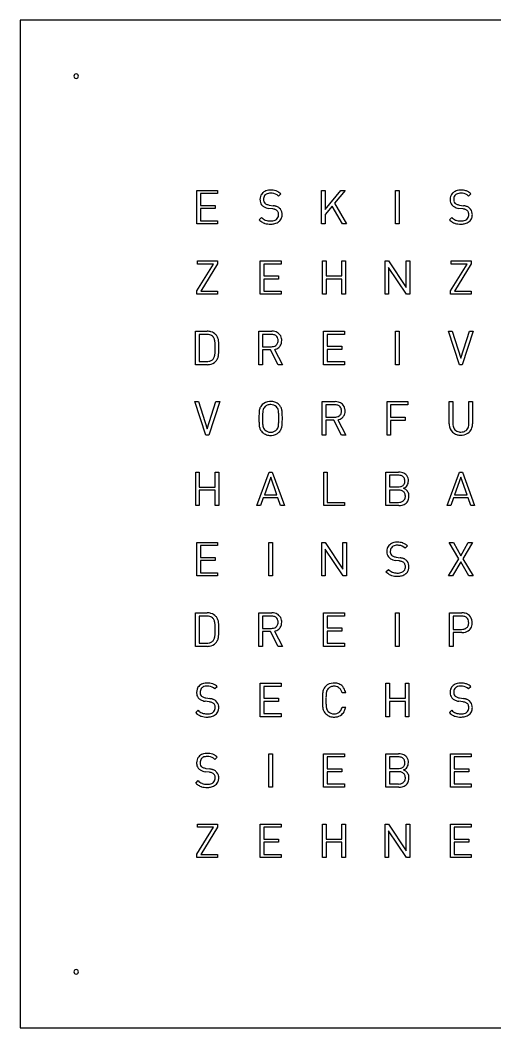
# Model space of a CAD drawing. Header units: millimetres. Extents: x 0 to 450, y 0 to 450.
# Drawn here: x 0 to 211.9, y 0 to 450 of the extents above; entities that cross this region are included whole.
import ezdxf

# ---------------------------------------------------------------- set-up
doc = ezdxf.new("R2010")
doc.units = ezdxf.units.MM

msp = doc.modelspace()

# ---------------------------------------------------------------- linework, layer by layer
at = {"layer": 'background'}
for p, q in [((450, 450), (0, 450)), ((0, 450), (0, 0)), ((0, 0), (450, 0))]:
    msp.add_line(p, q, dxfattribs=at)
at = {"layer": 'minutes'}
for centre, start, end in [((25, 425), 90, 180), ((25, 425), 180, 270), ((25, 425), 0, 90), ((25, 425), 270, 0), ((25, 25), 90, 180), ((25, 25), 180, 270), ((25, 25), 0, 90), ((25, 25), 270, 0)]:
    msp.add_arc(centre, 1, start, end, dxfattribs=at)
at = {"layer": 'text'}
for p, q in [((78.86, 359.02), (78.86, 373.98)), ((78.86, 373.98), (88.14, 373.98)), ((88.14, 373.98), (88.14, 372.55)), ((134.5, 359.02), (134.5, 373.98)), ((134.5, 373.98), (136.1, 373.98)), ((136.1, 373.98), (136.1, 365.39)), ((136.1, 365.39), (143.07, 373.98)), ((145.02, 373.98), (140.32, 368.2)), ((143.07, 373.98), (145.02, 373.98)), ((167.6, 359.02), (167.6, 373.98)), ((167.6, 373.98), (169.2, 373.98)), ((169.2, 373.98), (169.2, 359.02)), ((88.14, 372.55), (80.45, 372.55)), ((80.45, 372.55), (80.45, 367.28)), ((116.28, 372.46), (115.25, 371.44)), ((201.18, 372.46), (200.15, 371.44)), ((80.45, 367.28), (87.01, 367.28)), ((87.01, 365.85), (80.45, 365.85)), ((80.45, 365.85), (80.45, 360.45)), ((87.01, 367.28), (87.01, 365.85)), ((112.67, 365.7), (110.93, 365.95)), ((111.22, 367.42), (112.97, 367.15)), ((139.25, 366.98), (136.1, 363.2)), ((143.81, 359.02), (139.25, 366.98)), ((140.32, 368.2), (145.7, 359.02)), ((197.57, 365.7), (195.83, 365.95)), ((196.12, 367.42), (197.87, 367.15)), ((80.45, 360.45), (88.14, 360.45)), ((88.14, 360.45), (88.14, 359.02)), ((106.67, 360.87), (107.74, 361.94)), ((136.1, 363.2), (136.1, 359.02)), ((191.57, 360.87), (192.64, 361.94)), ((88.14, 359.02), (78.86, 359.02)), ((136.1, 359.02), (134.5, 359.02)), ((145.7, 359.02), (143.81, 359.02)), ((169.2, 359.02), (167.6, 359.02)), ((79.15, 341.1), (79.15, 342.53)), ((79.15, 342.53), (88.14, 342.53)), ((88.14, 342.53), (88.14, 341.19)), ((107.16, 327.58), (107.16, 342.53)), ((107.16, 342.53), (116.44, 342.53)), ((116.44, 342.53), (116.44, 341.1)), ((134.96, 327.58), (134.96, 342.53)), ((134.96, 342.53), (136.55, 342.53)), ((136.55, 342.53), (136.55, 335.83)), ((143.65, 335.83), (143.65, 342.53)), ((143.65, 342.53), (145.25, 342.53)), ((145.25, 342.53), (145.25, 327.58)), ((162.88, 327.58), (162.88, 342.53)), ((162.88, 342.53), (164.39, 342.53)), ((164.39, 342.53), (172.33, 330.58)), ((172.33, 330.58), (172.33, 342.53)), ((172.33, 342.53), (173.92, 342.53)), ((173.92, 342.53), (173.92, 327.58)), ((192.35, 341.1), (192.35, 342.53)), ((192.35, 342.53), (201.34, 342.53)), ((201.34, 342.53), (201.34, 341.19)), ((78.86, 329.09), (86.33, 341.1)), ((86.33, 341.1), (79.15, 341.1)), ((88.14, 341.19), (80.6, 329.01)), ((116.44, 341.1), (108.75, 341.1)), ((108.75, 341.1), (108.75, 335.83)), ((172.41, 327.58), (164.47, 339.57)), ((164.47, 339.57), (164.47, 327.58)), ((192.06, 329.09), (199.53, 341.1)), ((199.53, 341.1), (192.35, 341.1)), ((201.34, 341.19), (193.8, 329.01)), ((108.75, 335.83), (115.31, 335.83)), ((115.31, 334.4), (108.75, 334.4)), ((108.75, 334.4), (108.75, 329.01)), ((115.31, 335.83), (115.31, 334.4)), ((136.55, 335.83), (143.65, 335.83)), ((143.65, 334.4), (136.55, 334.4)), ((136.55, 334.4), (136.55, 327.58)), ((143.65, 327.58), (143.65, 334.4)), ((78.86, 327.58), (78.86, 329.09)), ((80.6, 329.01), (88.14, 329.01)), ((88.14, 329.01), (88.14, 327.58)), ((108.75, 329.01), (116.44, 329.01)), ((116.44, 329.01), (116.44, 327.58)), ((192.06, 327.58), (192.06, 329.09)), ((193.8, 329.01), (201.34, 329.01)), ((201.34, 329.01), (201.34, 327.58)), ((88.14, 327.58), (78.86, 327.58)), ((116.44, 327.58), (107.16, 327.58)), ((136.55, 327.58), (134.96, 327.58)), ((145.25, 327.58), (143.65, 327.58)), ((164.47, 327.58), (162.88, 327.58)), ((173.92, 327.58), (172.41, 327.58)), ((201.34, 327.58), (192.06, 327.58)), ((78.31, 296.13), (78.31, 311.09)), ((78.31, 311.09), (83.44, 311.09)), ((106.57, 296.13), (106.57, 311.09)), ((106.57, 311.09), (112.3, 311.09)), ((135.46, 296.13), (135.46, 311.09)), ((135.46, 311.09), (144.74, 311.09)), ((144.74, 311.09), (144.74, 309.66)), ((167.6, 296.13), (167.6, 311.09)), ((167.6, 311.09), (169.2, 311.09)), ((169.2, 311.09), (169.2, 296.13)), ((196.05, 296.13), (191.13, 311.09)), ((191.13, 311.09), (192.81, 311.09)), ((192.81, 311.09), (196.7, 298.99)), ((196.7, 298.99), (200.59, 311.09)), ((202.26, 311.09), (197.35, 296.13)), ((200.59, 311.09), (202.26, 311.09)), ((83.16, 309.66), (79.91, 309.66)), ((79.91, 309.66), (79.91, 297.56)), ((112.16, 309.66), (108.17, 309.66)), ((108.17, 309.66), (108.17, 304.18)), ((144.74, 309.66), (137.06, 309.66)), ((137.06, 309.66), (137.06, 304.39)), ((108.17, 304.18), (112.16, 304.18)), ((111.76, 302.77), (108.17, 302.77)), ((108.17, 302.77), (108.17, 296.13)), ((115.16, 296.13), (111.76, 302.77)), ((113.48, 302.92), (117.03, 296.13)), ((137.06, 304.39), (143.61, 304.39)), ((143.61, 302.96), (137.06, 302.96)), ((137.06, 302.96), (137.06, 297.56)), ((143.61, 304.39), (143.61, 302.96)), ((79.91, 297.56), (83.16, 297.56)), ((137.06, 297.56), (144.74, 297.56)), ((144.74, 297.56), (144.74, 296.13)), ((83.44, 296.13), (78.31, 296.13)), ((108.17, 296.13), (106.57, 296.13)), ((117.03, 296.13), (115.16, 296.13)), ((144.74, 296.13), (135.46, 296.13)), ((169.2, 296.13), (167.6, 296.13)), ((197.35, 296.13), (196.05, 296.13)), ((82.85, 264.69), (77.94, 279.64)), ((77.94, 279.64), (79.61, 279.64)), ((79.61, 279.64), (83.5, 267.55)), ((83.5, 267.55), (87.39, 279.64)), ((89.06, 279.64), (84.15, 264.69)), ((87.39, 279.64), (89.06, 279.64)), ((134.87, 264.69), (134.87, 279.64)), ((134.87, 279.64), (140.6, 279.64)), ((163.76, 264.69), (163.76, 279.64)), ((163.76, 279.64), (173.04, 279.64)), ((173.04, 279.64), (173.04, 278.21)), ((191.48, 269.69), (191.48, 279.71)), ((191.48, 279.71), (193.08, 279.71)), ((193.08, 279.71), (193.08, 269.81)), ((200.32, 279.71), (201.92, 279.71)), ((200.32, 269.81), (200.32, 279.71)), ((201.92, 279.71), (201.92, 269.69)), ((140.46, 278.21), (136.47, 278.21)), ((136.47, 278.21), (136.47, 272.73)), ((173.04, 278.21), (165.35, 278.21)), ((165.35, 278.21), (165.35, 272.71)), ((136.47, 272.73), (140.46, 272.73)), ((140.06, 271.33), (136.47, 271.33)), ((136.47, 271.33), (136.47, 264.69)), ((143.46, 264.69), (140.06, 271.33)), ((141.78, 271.47), (145.33, 264.69)), ((165.35, 272.71), (171.91, 272.71)), ((171.91, 271.28), (165.35, 271.28)), ((165.35, 271.28), (165.35, 264.69)), ((171.91, 272.71), (171.91, 271.28)), ((84.15, 264.69), (82.85, 264.69)), ((136.47, 264.69), (134.87, 264.69)), ((145.33, 264.69), (143.46, 264.69)), ((165.35, 264.69), (163.76, 264.69)), ((78.36, 233.25), (78.36, 248.2)), ((78.36, 248.2), (79.95, 248.2)), ((79.95, 248.2), (79.95, 241.5)), ((87.05, 241.5), (87.05, 248.2)), ((87.05, 248.2), (88.64, 248.2)), ((88.64, 248.2), (88.64, 233.25)), ((105.64, 233.25), (111.14, 248.2)), ((111.14, 248.2), (112.48, 248.2)), ((112.48, 248.2), (117.96, 233.25)), ((135.48, 233.25), (135.48, 248.2)), ((135.48, 248.2), (137.08, 248.2)), ((137.08, 248.2), (137.08, 234.67)), ((163.27, 233.25), (163.27, 248.2)), ((163.27, 248.2), (168.89, 248.2)), ((190.54, 233.25), (196.04, 248.2)), ((196.04, 248.2), (197.38, 248.2)), ((197.38, 248.2), (202.86, 233.25)), ((111.83, 245.91), (109.02, 238.01)), ((114.6, 238.01), (111.83, 245.91)), ((168.77, 246.77), (164.86, 246.77)), ((164.86, 246.77), (164.86, 241.58)), ((196.73, 245.91), (193.92, 238.01)), ((199.5, 238.01), (196.73, 245.91)), ((79.95, 241.5), (87.05, 241.5)), ((87.05, 240.07), (79.95, 240.07)), ((79.95, 240.07), (79.95, 233.25)), ((87.05, 233.25), (87.05, 240.07)), ((164.86, 241.58), (168.77, 241.58)), ((168.94, 240.16), (164.86, 240.16)), ((164.86, 240.16), (164.86, 234.67)), ((108.53, 236.63), (107.34, 233.25)), ((115.07, 236.63), (108.53, 236.63)), ((109.02, 238.01), (114.6, 238.01)), ((116.26, 233.25), (115.07, 236.63)), ((137.08, 234.67), (144.72, 234.67)), ((144.72, 234.67), (144.72, 233.25)), ((164.86, 234.67), (168.94, 234.67)), ((193.43, 236.63), (192.24, 233.25)), ((199.97, 236.63), (193.43, 236.63)), ((193.92, 238.01), (199.5, 238.01)), ((201.16, 233.25), (199.97, 236.63)), ((79.95, 233.25), (78.36, 233.25)), ((88.64, 233.25), (87.05, 233.25)), ((107.34, 233.25), (105.64, 233.25)), ((117.96, 233.25), (116.26, 233.25)), ((144.72, 233.25), (135.48, 233.25)), ((169.08, 233.25), (163.27, 233.25)), ((192.24, 233.25), (190.54, 233.25)), ((202.86, 233.25), (201.16, 233.25)), ((78.86, 201.8), (78.86, 216.75)), ((78.86, 216.75), (88.14, 216.75)), ((88.14, 216.75), (88.14, 215.33)), ((111, 201.8), (111, 216.75)), ((111, 216.75), (112.6, 216.75)), ((112.6, 216.75), (112.6, 201.8)), ((134.58, 201.8), (134.58, 216.75)), ((134.58, 216.75), (136.09, 216.75)), ((136.09, 216.75), (144.03, 204.8)), ((144.03, 204.8), (144.03, 216.75)), ((144.03, 216.75), (145.62, 216.75)), ((145.62, 216.75), (145.62, 201.8)), ((195.81, 209.47), (191.52, 216.75)), ((191.52, 216.75), (193.37, 216.75)), ((193.37, 216.75), (196.69, 210.85)), ((196.69, 210.85), (200.01, 216.75)), ((201.86, 216.75), (197.55, 209.47)), ((200.01, 216.75), (201.86, 216.75)), ((88.14, 215.33), (80.45, 215.33)), ((80.45, 215.33), (80.45, 210.05)), ((144.11, 201.8), (136.17, 213.79)), ((136.17, 213.79), (136.17, 201.8)), ((172.88, 215.24), (171.85, 214.21)), ((80.45, 210.05), (87.01, 210.05)), ((87.01, 208.63), (80.45, 208.63)), ((80.45, 208.63), (80.45, 203.23)), ((87.01, 210.05), (87.01, 208.63)), ((169.27, 208.48), (167.53, 208.73)), ((167.82, 210.2), (169.57, 209.93)), ((191.23, 201.8), (195.81, 209.47)), ((196.69, 208.08), (193.04, 201.8)), ((200.32, 201.8), (196.69, 208.08)), ((197.55, 209.47), (202.17, 201.8)), ((80.45, 203.23), (88.14, 203.23)), ((88.14, 203.23), (88.14, 201.8)), ((163.27, 203.65), (164.34, 204.72)), ((88.14, 201.8), (78.86, 201.8)), ((112.6, 201.8), (111, 201.8)), ((136.17, 201.8), (134.58, 201.8)), ((145.62, 201.8), (144.11, 201.8)), ((193.04, 201.8), (191.23, 201.8)), ((202.17, 201.8), (200.32, 201.8)), ((78.31, 170.36), (78.31, 185.31)), ((78.31, 185.31), (83.44, 185.31)), ((106.57, 170.36), (106.57, 185.31)), ((106.57, 185.31), (112.3, 185.31)), ((135.46, 170.36), (135.46, 185.31)), ((135.46, 185.31), (144.74, 185.31)), ((144.74, 185.31), (144.74, 183.88)), ((167.6, 170.36), (167.6, 185.31)), ((167.6, 185.31), (169.2, 185.31)), ((169.2, 185.31), (169.2, 170.36)), ((191.61, 170.36), (191.61, 185.31)), ((191.61, 185.31), (197.17, 185.31)), ((83.16, 183.88), (79.91, 183.88)), ((79.91, 183.88), (79.91, 171.79)), ((112.16, 183.88), (108.17, 183.88)), ((108.17, 183.88), (108.17, 178.4)), ((144.74, 183.88), (137.06, 183.88)), ((137.06, 183.88), (137.06, 178.61)), ((197.05, 183.88), (193.2, 183.88)), ((193.2, 183.88), (193.2, 177.94)), ((108.17, 178.4), (112.16, 178.4)), ((111.76, 176.99), (108.17, 176.99)), ((108.17, 176.99), (108.17, 170.36)), ((115.16, 170.36), (111.76, 176.99)), ((113.48, 177.14), (117.03, 170.36)), ((137.06, 178.61), (143.61, 178.61)), ((143.61, 177.18), (137.06, 177.18)), ((137.06, 177.18), (137.06, 171.79)), ((143.61, 178.61), (143.61, 177.18)), ((193.2, 177.94), (197.05, 177.94)), ((197.17, 176.51), (193.2, 176.51)), ((193.2, 176.51), (193.2, 170.36)), ((79.91, 171.79), (83.16, 171.79)), ((137.06, 171.79), (144.74, 171.79)), ((144.74, 171.79), (144.74, 170.36)), ((83.44, 170.36), (78.31, 170.36)), ((108.17, 170.36), (106.57, 170.36)), ((117.03, 170.36), (115.16, 170.36)), ((144.74, 170.36), (135.46, 170.36)), ((169.2, 170.36), (167.6, 170.36)), ((193.2, 170.36), (191.61, 170.36)), ((107.16, 138.91), (107.16, 153.86)), ((107.16, 153.86), (116.44, 153.86)), ((116.44, 153.86), (116.44, 152.44)), ((163.25, 138.91), (163.25, 153.86)), ((163.25, 153.86), (164.85, 153.86)), ((164.85, 153.86), (164.85, 147.17)), ((171.95, 147.17), (171.95, 153.86)), ((171.95, 153.86), (173.54, 153.86)), ((173.54, 153.86), (173.54, 138.91)), ((87.98, 152.35), (86.95, 151.32)), ((116.44, 152.44), (108.75, 152.44)), ((108.75, 152.44), (108.75, 147.17)), ((145.31, 149.54), (143.67, 149.54)), ((201.18, 152.35), (200.15, 151.32)), ((84.37, 145.59), (82.63, 145.84)), ((82.92, 147.31), (84.67, 147.04)), ((108.75, 147.17), (115.31, 147.17)), ((115.31, 145.74), (108.75, 145.74)), ((108.75, 145.74), (108.75, 140.34)), ((115.31, 147.17), (115.31, 145.74)), ((164.85, 147.17), (171.95, 147.17)), ((171.95, 145.74), (164.85, 145.74)), ((164.85, 145.74), (164.85, 138.91)), ((171.95, 138.91), (171.95, 145.74)), ((197.57, 145.59), (195.83, 145.84)), ((196.12, 147.31), (197.87, 147.04)), ((78.37, 140.76), (79.44, 141.83)), ((108.75, 140.34), (116.44, 140.34)), ((116.44, 140.34), (116.44, 138.91)), ((143.71, 143.24), (145.31, 143.24)), ((191.57, 140.76), (192.64, 141.83)), ((116.44, 138.91), (107.16, 138.91)), ((164.85, 138.91), (163.25, 138.91)), ((173.54, 138.91), (171.95, 138.91)), ((111, 107.47), (111, 122.42)), ((111, 122.42), (112.6, 122.42)), ((112.6, 122.42), (112.6, 107.47)), ((135.46, 107.47), (135.46, 122.42)), ((135.46, 122.42), (144.74, 122.42)), ((144.74, 122.42), (144.74, 120.99)), ((163.27, 107.47), (163.27, 122.42)), ((163.27, 122.42), (168.89, 122.42)), ((192.06, 107.47), (192.06, 122.42)), ((192.06, 122.42), (201.34, 122.42)), ((201.34, 122.42), (201.34, 120.99)), ((87.98, 120.91), (86.95, 119.88)), ((144.74, 120.99), (137.06, 120.99)), ((137.06, 120.99), (137.06, 115.72)), ((168.77, 120.99), (164.86, 120.99)), ((164.86, 120.99), (164.86, 115.81)), ((201.34, 120.99), (193.66, 120.99)), ((193.66, 120.99), (193.66, 115.72)), ((84.37, 114.15), (82.63, 114.4)), ((82.92, 115.87), (84.67, 115.6)), ((137.06, 115.72), (143.61, 115.72)), ((143.61, 114.29), (137.06, 114.29)), ((137.06, 114.29), (137.06, 108.9)), ((143.61, 115.72), (143.61, 114.29)), ((164.86, 115.81), (168.77, 115.81)), ((168.94, 114.38), (164.86, 114.38)), ((164.86, 114.38), (164.86, 108.9)), ((193.66, 115.72), (200.21, 115.72)), ((200.21, 114.29), (193.66, 114.29)), ((193.66, 114.29), (193.66, 108.9)), ((200.21, 115.72), (200.21, 114.29)), ((78.37, 109.32), (79.44, 110.39)), ((137.06, 108.9), (144.74, 108.9)), ((144.74, 108.9), (144.74, 107.47)), ((164.86, 108.9), (168.94, 108.9)), ((193.66, 108.9), (201.34, 108.9)), ((201.34, 108.9), (201.34, 107.47)), ((112.6, 107.47), (111, 107.47)), ((144.74, 107.47), (135.46, 107.47)), ((169.08, 107.47), (163.27, 107.47)), ((201.34, 107.47), (192.06, 107.47)), ((79.15, 89.55), (79.15, 90.98)), ((79.15, 90.98), (88.14, 90.98)), ((88.14, 90.98), (88.14, 89.63)), ((107.16, 76.02), (107.16, 90.98)), ((107.16, 90.98), (116.44, 90.98)), ((116.44, 90.98), (116.44, 89.55)), ((134.96, 76.02), (134.96, 90.98)), ((134.96, 90.98), (136.55, 90.98)), ((136.55, 90.98), (136.55, 84.28)), ((143.65, 84.28), (143.65, 90.98)), ((143.65, 90.98), (145.25, 90.98)), ((145.25, 90.98), (145.25, 76.02)), ((162.88, 76.02), (162.88, 90.98)), ((162.88, 90.98), (164.39, 90.98)), ((164.39, 90.98), (172.33, 79.03)), ((172.33, 79.03), (172.33, 90.98)), ((172.33, 90.98), (173.92, 90.98)), ((173.92, 90.98), (173.92, 76.02)), ((192.06, 76.02), (192.06, 90.98)), ((192.06, 90.98), (201.34, 90.98)), ((201.34, 90.98), (201.34, 89.55)), ((78.86, 77.54), (86.33, 89.55)), ((86.33, 89.55), (79.15, 89.55)), ((88.14, 89.63), (80.6, 77.45)), ((116.44, 89.55), (108.75, 89.55)), ((108.75, 89.55), (108.75, 84.28)), ((172.41, 76.02), (164.47, 88.02)), ((164.47, 88.02), (164.47, 76.02)), ((201.34, 89.55), (193.66, 89.55)), ((193.66, 89.55), (193.66, 84.28)), ((108.75, 84.28), (115.31, 84.28)), ((115.31, 82.85), (108.75, 82.85)), ((108.75, 82.85), (108.75, 77.45)), ((115.31, 84.28), (115.31, 82.85)), ((136.55, 84.28), (143.65, 84.28)), ((143.65, 82.85), (136.55, 82.85)), ((136.55, 82.85), (136.55, 76.02)), ((143.65, 76.02), (143.65, 82.85)), ((193.66, 84.28), (200.21, 84.28)), ((200.21, 82.85), (193.66, 82.85)), ((193.66, 82.85), (193.66, 77.45)), ((200.21, 84.28), (200.21, 82.85)), ((78.86, 76.02), (78.86, 77.54)), ((80.6, 77.45), (88.14, 77.45)), ((88.14, 77.45), (88.14, 76.02)), ((108.75, 77.45), (116.44, 77.45)), ((116.44, 77.45), (116.44, 76.02)), ((193.66, 77.45), (201.34, 77.45)), ((201.34, 77.45), (201.34, 76.02)), ((88.14, 76.02), (78.86, 76.02)), ((116.44, 76.02), (107.16, 76.02)), ((136.55, 76.02), (134.96, 76.02)), ((145.25, 76.02), (143.65, 76.02)), ((164.47, 76.02), (162.88, 76.02)), ((173.92, 76.02), (172.41, 76.02)), ((201.34, 76.02), (192.06, 76.02))]:
    msp.add_line(p, q, dxfattribs=at)
for centre, radius, start, end in [((111.2, 369.67), 4.36, 103.5856, 131.0907), ((111.74, 367.64), 6.46, 91.1303, 103.9547), ((111.83, 365.87), 8.23, 89.9918, 91.5491), ((111.86, 365.52), 8.58, 82.583, 90.2123), ((112.2, 368.02), 6.06, 71.8919, 82.6679), ((112.5, 369.03), 5, 69.3263, 71.5922), ((112.12, 368.11), 6, 56.0312, 69.0257), ((196.1, 369.67), 4.36, 103.5856, 131.0907), ((196.64, 367.64), 6.46, 91.1303, 103.9547), ((196.73, 365.87), 8.23, 89.9918, 91.5491), ((196.76, 365.52), 8.58, 82.583, 90.2123), ((197.1, 368.02), 6.06, 71.8919, 82.6679), ((197.4, 369.03), 5, 69.3263, 71.5922), ((197.02, 368.11), 6, 56.0312, 69.0257), ((111.61, 369.95), 4.57, 162.7628, 180.5873), ((111.91, 369.89), 4.86, 179.83, 188.1842), ((110.45, 369.61), 3.38, 187.0976, 228.2656), ((110.75, 370.19), 3.68, 131.0859, 162.3256), ((112.12, 369.95), 3.52, 173.1191, 180.1167), ((111.66, 369.92), 3.06, 179.5308, 192.7894), ((111.11, 370.13), 2.49, 131.9546, 174.2976), ((110.63, 369.67), 2.01, 192.3437, 222.249), ((111.17, 370.06), 2.59, 120.9408, 131.9603), ((111.41, 369.59), 3.11, 100.7921, 120.4333), ((111.74, 368), 4.73, 89.6044, 101.0291), ((111.78, 366.41), 6.32, 83.6406, 90.093), ((112.04, 368.06), 4.66, 46.442, 84.6162), ((111.09, 366.54), 7.88, 48.7481, 56.1882), ((196.51, 369.95), 4.57, 162.7628, 180.5873), ((196.81, 369.89), 4.86, 179.83, 188.1842), ((195.35, 369.61), 3.38, 187.0976, 228.2656), ((195.65, 370.19), 3.68, 131.0859, 162.3256), ((197.02, 369.95), 3.52, 173.1191, 180.1167), ((196.56, 369.92), 3.06, 179.5308, 192.7894), ((196.01, 370.13), 2.49, 131.9546, 174.2976), ((195.53, 369.67), 2.01, 192.3437, 222.249), ((196.07, 370.06), 2.59, 120.9408, 131.9603), ((196.31, 369.59), 3.11, 100.7921, 120.4333), ((196.64, 368), 4.73, 89.6044, 101.0291), ((196.68, 366.41), 6.32, 83.6406, 90.093), ((196.94, 368.06), 4.66, 46.442, 84.6162), ((195.99, 366.54), 7.88, 48.7481, 56.1882), ((110.73, 370), 3.86, 228.9872, 237.7145), ((111.28, 370.92), 4.93, 238.0591, 252.2329), ((110.56, 369.62), 1.92, 222.7384, 227.8312), ((110.95, 370.26), 2.65, 230.8166, 244.6591), ((112.02, 373.19), 7.32, 252.0905, 261.3945), ((111.73, 371.88), 4.46, 244.4443, 253.2004), ((112.52, 374.44), 7.13, 253.0852, 259.0839), ((112.9, 376.24), 8.97, 258.8736, 259.2168), ((111.38, 357.43), 8.37, 80.1368, 81.1261), ((111.74, 359.36), 6.41, 73.9785, 80.3632), ((110.07, 350.97), 16.44, 77.6966, 79.8684), ((112.43, 361.72), 3.95, 64.8753, 74.0925), ((111.33, 356.7), 10.57, 74.9133, 77.7189), ((112.43, 360.78), 6.35, 70.8599, 74.9794), ((113.13, 363.19), 2.32, 49.9309, 65.1415), ((113.05, 362.6), 4.42, 69.4586, 70.6674), ((113.44, 363.66), 3.29, 47.2813, 69.3159), ((113.16, 363.37), 2.17, 13.7563, 47.51), ((113.41, 363.4), 3.51, 5.3828, 49.7585), ((195.63, 370), 3.86, 228.9872, 237.7145), ((196.18, 370.92), 4.93, 238.0591, 252.2329), ((195.46, 369.62), 1.92, 222.7384, 227.8312), ((195.85, 370.26), 2.65, 230.8166, 244.6591), ((196.92, 373.19), 7.32, 252.0905, 261.3945), ((196.63, 371.88), 4.46, 244.4443, 253.2004), ((197.42, 374.44), 7.13, 253.0852, 259.0839), ((197.8, 376.24), 8.97, 258.8736, 259.2168), ((196.28, 357.43), 8.37, 80.1368, 81.1261), ((196.64, 359.36), 6.41, 73.9785, 80.3632), ((194.97, 350.97), 16.44, 77.6966, 79.8684), ((197.33, 361.72), 3.95, 64.8753, 74.0925), ((196.23, 356.7), 10.57, 74.9133, 77.7189), ((197.33, 360.78), 6.35, 70.8599, 74.9794), ((198.03, 363.19), 2.32, 49.9309, 65.1415), ((197.95, 362.6), 4.42, 69.4586, 70.6674), ((198.34, 363.66), 3.29, 47.2813, 69.3159), ((198.06, 363.37), 2.17, 13.7563, 47.51), ((198.31, 363.4), 3.51, 5.3828, 49.7585), ((112.12, 366.31), 7.7, 224.8625, 232.5165), ((111.11, 364.94), 6, 232.2907, 248.4217), ((112.49, 366.65), 6.69, 224.7509, 233.4585), ((111.31, 365.06), 4.71, 233.3559, 246.0845), ((110.98, 364.35), 3.93, 246.426, 249.0815), ((111.36, 365.44), 5.08, 249.4165, 260.5992), ((111.73, 367.59), 7.27, 260.5207, 268.5544), ((111.81, 369.41), 9.09, 268.3336, 270.0122), ((111.84, 366.48), 6.16, 269.6807, 279.1358), ((112.2, 364.38), 4.02, 278.9563, 293.8379), ((112.49, 363.84), 4.86, 283.9077, 308.6381), ((112.59, 363.44), 3.01, 294.1424, 307.3093), ((112.99, 362.93), 2.36, 307.0943, 356.2633), ((112.23, 363.13), 3.13, 359.4978, 14.0026), ((111.95, 363.09), 3.41, 354.6664, 0.0727), ((113.26, 362.91), 3.66, 308.4097, 340.7081), ((112.57, 363.09), 4.36, 341.3887, 0.6435), ((111.92, 363.15), 5.01, 359.8884, 6.6715), ((197.02, 366.31), 7.7, 224.8625, 232.5165), ((196.01, 364.94), 6, 232.2907, 248.4217), ((197.39, 366.65), 6.69, 224.7509, 233.4585), ((196.21, 365.06), 4.71, 233.3559, 246.0845), ((195.88, 364.35), 3.93, 246.426, 249.0815), ((196.26, 365.44), 5.08, 249.4165, 260.5992), ((196.63, 367.59), 7.27, 260.5207, 268.5544), ((196.71, 369.41), 9.09, 268.3336, 270.0122), ((196.74, 366.48), 6.16, 269.6807, 279.1358), ((197.1, 364.38), 4.02, 278.9563, 293.8379), ((197.39, 363.84), 4.86, 283.9077, 308.6381), ((197.49, 363.44), 3.01, 294.1424, 307.3093), ((197.89, 362.93), 2.36, 307.0943, 356.2633), ((197.13, 363.13), 3.13, 359.4978, 14.0026), ((196.85, 363.09), 3.41, 354.6664, 0.0727), ((198.16, 362.91), 3.66, 308.4097, 340.7081), ((197.47, 363.09), 4.36, 341.3887, 0.6435), ((196.82, 363.15), 5.01, 359.8884, 6.6715), ((110.93, 364.59), 5.61, 248.7602, 252.6918), ((111.34, 366), 7.08, 252.9703, 263.0754), ((111.73, 369.11), 10.21, 262.9916, 270.2093), ((111.77, 368.1), 9.2, 269.9805, 272.3657), ((111.9, 366.05), 7.15, 271.9904, 284.2344), ((195.83, 364.59), 5.61, 248.7602, 252.6918), ((196.24, 366), 7.08, 252.9703, 263.0754), ((196.63, 369.11), 10.21, 262.9916, 270.2093), ((196.67, 368.1), 9.2, 269.9805, 272.3657), ((196.8, 366.05), 7.15, 271.9904, 284.2344), ((83.5, 304.8), 6.29, 74.7419, 90.5303), ((83.92, 306.36), 4.67, 42.435, 74.6681), ((112.35, 305.39), 5.7, 76.0085, 90.4673), ((112.73, 306.9), 4.14, 47.9605, 76.0907), ((83.17, 303.13), 6.53, 86.9405, 90.0347), ((83.3, 304.81), 4.85, 73.9001, 87.3963), ((83.8, 306.45), 3.13, 42.5696, 74.4045), ((84.54, 307.08), 2.16, 36.9623, 43.6687), ((84.09, 306.76), 2.71, 22.9616, 36.6078), ((82.93, 306.25), 3.98, 14.0868, 23.0969), ((75.62, 304.36), 11.52, 14.2267, 14.3646), ((77.28, 304.76), 9.82, 9.59, 14.3467), ((79.94, 305.21), 7.12, 3.5388, 9.6251), ((84.51, 306.77), 3.96, 23.7826, 43.8398), ((83.9, 306.52), 4.62, 14.5569, 23.6114), ((82.1, 306.04), 6.48, 8.1094, 14.6304), ((80.78, 305.83), 7.81, 7.4575, 8.2793), ((65.68, 303.83), 23.05, 5.9816, 7.5074), ((72.94, 304.6), 15.74, 4.2856, 5.9808), ((112.16, 304.52), 5.14, 88.4733, 90.0078), ((112.21, 305.6), 4.06, 76.2864, 88.8753), ((112.54, 306.87), 2.75, 49.4298, 76.6637), ((112.89, 307.29), 2.2, 41.4616, 49.0061), ((112.87, 306.54), 2.22, 311.3177, 346.6169), ((112.78, 307.23), 2.33, 12.2661, 40.9152), ((111.68, 306.86), 3.46, 346.0105, 359.5211), ((111.57, 306.94), 3.57, 359.5304, 12.6917), ((110.7, 306.91), 4.43, 359.035, 0.0034), ((113.05, 307.27), 3.66, 8.2366, 47.7458), ((111.99, 306.89), 4.75, 345.3553, 0.4642), ((111.47, 306.95), 5.27, 359.785, 9.1819), ((79.87, 302.02), 7.19, 350.2066, 356.2447), ((70.76, 304.7), 16.31, 2.3829, 3.3318), ((69.31, 302.6), 17.77, 356.6994, 357.9746), ((81, 301.93), 6.06, 356.4148, 356.6331), ((59.96, 304.26), 27.12, 1.2274, 2.3548), ((56.07, 303.07), 31.02, 357.9651, 358.9546), ((41.16, 303.85), 45.93, 0.4855, 1.2469), ((38.04, 303.42), 49.05, 358.9335, 359.5407), ((17.39, 303.63), 69.71, 359.985, 0.4975), ((16.57, 303.59), 70.52, 359.5363, 0.013), ((78.11, 304.98), 10.56, 2.0922, 4.3045), ((78.29, 302.27), 10.38, 355.6316, 357.7775), ((64.13, 304.52), 24.55, 1.1855, 1.9655), ((65.37, 302.69), 23.31, 358.0183, 358.9021), ((73.35, 302.44), 15.32, 357.8791, 357.9568), ((43.99, 304.1), 44.7, 0.6044, 1.1928), ((15.96, 303.79), 72.73, 0.2638, 0.6181), ((15.57, 303.43), 73.12, 359.4301, 359.7142), ((43.04, 303.14), 45.64, 358.8822, 359.4477), ((-17.94, 303.63), 106.62, 359.9921, 0.2666), ((-18.95, 303.59), 107.63, 359.7169, 0.0096), ((112.19, 308.55), 4.37, 269.6027, 281.6246), ((112.48, 307.17), 2.96, 281.3801, 303.1392), ((112.43, 307.92), 5.11, 281.8622, 287.5927), ((112.83, 306.84), 3.96, 286.8513, 319.7951), ((112.65, 306.86), 2.61, 303.6332, 310.2348), ((113.07, 306.61), 3.63, 320.0288, 345.2689), ((83.2, 303.13), 5.57, 269.5788, 281.2389), ((83.61, 301.18), 3.57, 280.9513, 301.7307), ((83.85, 300.96), 4.79, 277.5106, 317.3051), ((83.91, 300.63), 2.95, 302.2921, 317.9015), ((84.37, 300.29), 2.39, 316.7262, 333.112), ((83.39, 300.8), 3.48, 332.941, 343.1019), ((82.42, 301.12), 4.51, 342.8195, 345.6667), ((77.18, 302.48), 9.92, 345.5163, 350.2413), ((84.48, 300.48), 4, 316.096, 335.7924), ((84.68, 300.39), 3.78, 335.8097, 339.1847), ((83.65, 300.77), 4.88, 339.4041, 347.2801), ((81.54, 301.25), 7.04, 347.2118, 352.9565), ((61.89, 303.78), 26.85, 352.824, 354.0349), ((55.54, 304.56), 33.26, 352.7938, 352.8638), ((71.5, 302.78), 17.19, 354.0172, 355.651), ((83.46, 302.98), 6.84, 269.8174, 278.5131), ((111.58, 274.79), 4.96, 92.6661, 135.1014), ((111.8, 273.13), 6.64, 89.9666, 93.8722), ((111.86, 274.14), 5.62, 71.1396, 90.5937), ((112.06, 274.89), 4.85, 44.6163, 70.5737), ((140.65, 273.94), 5.7, 76.0085, 90.4673), ((141.03, 275.45), 4.14, 47.9605, 76.0907), ((138.14, 272.72), 31.56, 176.758, 178.6358), ((123.88, 273.55), 17.28, 173.7915, 176.8311), ((114.6, 274.58), 7.95, 168.8342, 173.9379), ((110.6, 275.32), 3.87, 145.3016, 167.803), ((111.64, 275.13), 4.93, 168.1912, 168.4167), ((111.82, 274.51), 5.34, 134.7148, 145.5884), ((124.51, 273.46), 16.31, 174.5085, 177.029), ((115.71, 274.33), 7.47, 170.1368, 174.6655), ((111.4, 275.09), 3.1, 134.8007, 170.3632), ((111.74, 274.8), 3.54, 113.8664, 135.4314), ((111.76, 274.65), 3.69, 89.3215, 113.1388), ((111.8, 273.9), 4.44, 89.3847, 90.001), ((111.88, 274.84), 3.5, 44.4544, 90.5601), ((112.2, 275.09), 3.1, 9.6368, 45.1993), ((110.56, 274.76), 4.77, 9.8436, 10.2489), ((107.44, 274.27), 7.93, 5.1414, 9.4825), ((97.98, 273.38), 17.43, 2.699, 5.2694), ((111.87, 274.6), 5.19, 32.1647, 45.3782), ((112.94, 275.28), 3.93, 12.3143, 32.1526), ((109.23, 274.55), 7.71, 6.5175, 11.6972), ((100.69, 273.54), 16.31, 3.4034, 6.6427), ((87.22, 272.7), 29.8, 1.4065, 3.474), ((140.46, 273.08), 5.14, 88.4733, 90.0078), ((140.51, 274.16), 4.06, 76.2864, 88.8753), ((140.84, 275.42), 2.75, 49.4298, 76.6637), ((141.19, 275.85), 2.2, 41.4616, 49.0061), ((141.17, 275.1), 2.22, 311.3177, 346.6169), ((141.08, 275.78), 2.33, 12.2661, 40.9152), ((139.98, 275.42), 3.46, 346.0105, 359.5211), ((139.87, 275.49), 3.57, 359.5304, 12.6917), ((139, 275.46), 4.43, 359.035, 0.0034), ((141.35, 275.82), 3.66, 8.2366, 47.7458), ((140.29, 275.45), 4.75, 345.3553, 0.4642), ((139.77, 275.5), 5.27, 359.785, 9.1819), ((158.62, 272.22), 52.05, 178.6191, 180.0539), ((171.08, 272.17), 64.51, 179.9998, 180.0812), ((157.24, 272.1), 50.67, 180.0279, 181.4622), ((136.63, 271.56), 30.05, 181.4277, 183.5288), ((159.99, 272.23), 51.83, 178.7379, 179.9777), ((174.92, 272.17), 66.75, 179.9303, 180), ((161.66, 272.12), 53.49, 179.9536, 181.1711), ((138.59, 272.71), 30.42, 176.992, 178.7645), ((140.3, 271.68), 32.13, 181.1562, 182.7597), ((125.62, 270.95), 17.43, 182.699, 185.2694), ((98.09, 270.87), 17.32, 354.8299, 357.2037), ((83.3, 272.65), 32.13, 1.1562, 2.7597), ((83.11, 271.62), 32.31, 357.1687, 358.8372), ((61.94, 272.21), 53.49, 359.9536, 1.1711), ((60.37, 272.11), 55.06, 358.8122, 359.979), ((44.65, 272.17), 70.78, 359.9344, 0.0002), ((87.85, 271.61), 29.17, 356.3786, 358.576), ((68.17, 272.21), 48.86, 359.9464, 1.4331), ((68.35, 272.12), 48.68, 358.5415, 0.0555), ((140.49, 277.1), 4.37, 269.6027, 281.6246), ((140.78, 275.72), 2.96, 281.3801, 303.1392), ((140.73, 276.48), 5.11, 281.8622, 287.5927), ((141.13, 275.4), 3.96, 286.8513, 319.7951), ((140.95, 275.42), 2.61, 303.6332, 310.2348), ((141.37, 275.17), 3.63, 320.0288, 345.2689), ((122.9, 270.7), 16.3, 183.4916, 186.4104), ((114.34, 269.71), 7.68, 186.2428, 191.3905), ((110.56, 269), 3.83, 192.1221, 213.0757), ((111.74, 269.76), 5.24, 212.968, 225.3606), ((111.51, 269.44), 4.84, 224.6419, 251.4671), ((116.16, 270.06), 7.93, 185.1414, 189.4825), ((113.04, 269.57), 4.77, 189.8436, 190.2489), ((111.4, 269.24), 3.1, 189.6368, 225.1993), ((111.72, 269.5), 3.5, 224.4544, 270.5601), ((111.8, 270.44), 4.44, 269.3847, 270.001), ((111.84, 269.68), 3.69, 269.3215, 293.1388), ((112, 269.54), 4.96, 271.7207, 315.1485), ((111.86, 269.53), 3.54, 293.8664, 315.4314), ((112.15, 269.28), 3.16, 314.8348, 349.7662), ((107.45, 270), 7.92, 350.7079, 354.9789), ((111.72, 269.86), 5.39, 314.7731, 324.7087), ((112.86, 269.08), 4.01, 324.3676, 347.5457), ((109.28, 269.77), 7.66, 348.2922, 353.4124), ((101.1, 270.75), 15.89, 353.2811, 356.426), ((197.88, 269.69), 6.4, 179.9675, 183.7929), ((196.24, 269.47), 4.75, 182.5175, 226.192), ((196.35, 269.54), 4.87, 225.7885, 252.5445), ((197.89, 269.78), 4.81, 179.5348, 193.727), ((196.55, 269.44), 3.43, 193.5559, 223.3456), ((196.4, 269.32), 3.24, 223.6469, 261.6344), ((196.67, 270.69), 4.64, 260.7437, 270.217), ((196.73, 270.29), 4.24, 269.4745, 285.6595), ((196.94, 269.7), 5.05, 274.1799, 313.7465), ((196.98, 269.34), 3.25, 285.8364, 316.083), ((196.83, 269.49), 3.47, 316.1479, 350.4501), ((195.37, 269.79), 4.95, 349.7531, 0.2665), ((197.26, 269.41), 4.63, 313.3279, 340.969), ((196.46, 269.63), 5.46, 341.5261, 0.5974), ((111.74, 270.3), 5.73, 251.9649, 270.5698), ((111.8, 271.17), 6.6, 269.9803, 272.9875), ((196.63, 270.57), 5.95, 252.9276, 270.5427), ((196.7, 271.39), 6.76, 269.9392, 275.2192), ((168.94, 242.26), 5.94, 77.061, 90.4298), ((169.35, 243.99), 4.16, 48.9674, 77.3248), ((168.8, 242.58), 4.19, 77.7765, 90.4019), ((169.09, 243.85), 2.89, 51.4875, 78.1029), ((169.57, 244.47), 2.11, 13.9461, 51.1857), ((169.54, 243.9), 2.13, 309.0691, 349.3363), ((168.62, 244.22), 3.09, 359.4699, 14.2322), ((168.42, 244.17), 3.29, 348.4395, 0.3767), ((169.77, 244.48), 3.52, 6.3615, 48.7256), ((170, 244.07), 3.29, 324.9756, 341.2985), ((169.6, 244.18), 3.7, 341.6822, 0.4817), ((168.3, 244.22), 5.01, 359.8596, 7.5014), ((168.8, 245.77), 4.19, 269.5897, 282.3621), ((168.94, 235.05), 5.11, 88.8517, 90.0045), ((168.99, 236.12), 4.03, 76.2263, 89.288), ((169.09, 244.5), 2.89, 282.0569, 308.5209), ((169.32, 237.4), 2.71, 48.159, 76.6004), ((169.91, 244.1), 3.38, 290.6221, 325.4923), ((169.92, 237.5), 3.63, 35.5532, 71.0332), ((169.55, 237.66), 2.37, 15.51, 47.9427), ((170, 237.58), 3.52, 7.2495, 35.3037), ((168.97, 238.79), 4.12, 269.5686, 282.5088), ((169.28, 237.49), 2.78, 282.1164, 310.8253), ((169.58, 237.46), 4.16, 282.0006, 311.2022), ((169.35, 237.36), 2.63, 311.2555, 312.7104), ((169.49, 237.21), 2.43, 312.736, 352.1591), ((168.77, 237.45), 3.17, 359.4642, 15.4069), ((168.46, 237.41), 3.47, 351.1915, 0.1962), ((170, 236.93), 3.48, 311.696, 346.7615), ((168.4, 237.34), 5.13, 346.3908, 0.4904), ((168.92, 237.39), 4.61, 359.8657, 7.7969), ((169.13, 239.37), 6.12, 269.5825, 282.4047), ((167.8, 212.45), 4.36, 103.5856, 131.0907), ((168.34, 210.41), 6.46, 91.1303, 103.9547), ((168.43, 208.65), 8.23, 89.9918, 91.5491), ((168.46, 208.3), 8.58, 82.583, 90.2123), ((168.8, 210.8), 6.06, 71.8919, 82.6679), ((169.1, 211.81), 5, 69.3263, 71.5922), ((168.72, 210.89), 6, 56.0312, 69.0257), ((168.21, 212.73), 4.57, 162.7628, 180.5873), ((168.51, 212.67), 4.86, 179.83, 188.1842), ((167.05, 212.39), 3.38, 187.0976, 228.2656), ((167.35, 212.97), 3.68, 131.0859, 162.3256), ((168.72, 212.73), 3.52, 173.1191, 180.1167), ((168.26, 212.7), 3.06, 179.5308, 192.7894), ((167.71, 212.9), 2.49, 131.9546, 174.2976), ((167.23, 212.45), 2.01, 192.3437, 222.249), ((167.77, 212.84), 2.59, 120.9408, 131.9603), ((168.01, 212.37), 3.11, 100.7921, 120.4333), ((168.34, 210.78), 4.73, 89.6044, 101.0291), ((168.38, 209.19), 6.32, 83.6406, 90.093), ((168.64, 210.83), 4.66, 46.442, 84.6162), ((167.69, 209.32), 7.88, 48.7481, 56.1882), ((167.33, 212.78), 3.86, 228.9872, 237.7145), ((167.88, 213.7), 4.93, 238.0591, 252.2329), ((167.16, 212.4), 1.92, 222.7384, 227.8312), ((167.55, 213.03), 2.65, 230.8166, 244.6591), ((168.62, 215.97), 7.32, 252.0905, 261.3945), ((168.33, 214.66), 4.46, 244.4443, 253.2004), ((169.12, 217.22), 7.13, 253.0852, 259.0839), ((169.5, 219.02), 8.97, 258.8736, 259.2168), ((167.98, 200.21), 8.37, 80.1368, 81.1261), ((168.34, 202.14), 6.41, 73.9785, 80.3632), ((166.67, 193.75), 16.44, 77.6966, 79.8684), ((169.03, 204.49), 3.95, 64.8753, 74.0925), ((167.93, 199.48), 10.57, 74.9133, 77.7189), ((169.03, 203.55), 6.35, 70.8599, 74.9794), ((169.73, 205.97), 2.32, 49.9309, 65.1415), ((169.65, 205.38), 4.42, 69.4586, 70.6674), ((170.04, 206.44), 3.29, 47.2813, 69.3159), ((169.76, 206.14), 2.17, 13.7563, 47.51), ((170.01, 206.18), 3.51, 5.3828, 49.7585), ((168.72, 209.08), 7.7, 224.8625, 232.5165), ((167.71, 207.72), 6, 232.2907, 248.4217), ((169.09, 209.43), 6.69, 224.7509, 233.4585), ((167.91, 207.83), 4.71, 233.3559, 246.0845), ((167.58, 207.13), 3.93, 246.426, 249.0815), ((167.96, 208.22), 5.08, 249.4165, 260.5992), ((168.33, 210.37), 7.27, 260.5207, 268.5544), ((168.41, 212.19), 9.09, 268.3336, 270.0122), ((168.44, 209.26), 6.16, 269.6807, 279.1358), ((168.8, 207.15), 4.02, 278.9563, 293.8379), ((169.09, 206.62), 4.86, 283.9077, 308.6381), ((169.19, 206.22), 3.01, 294.1424, 307.3093), ((169.59, 205.71), 2.36, 307.0943, 356.2633), ((168.83, 205.9), 3.13, 359.4978, 14.0026), ((168.55, 205.87), 3.41, 354.6664, 0.0727), ((169.86, 205.68), 3.66, 308.4097, 340.7081), ((169.17, 205.87), 4.36, 341.3887, 0.6435), ((168.52, 205.93), 5.01, 359.8884, 6.6715), ((167.53, 207.36), 5.61, 248.7602, 252.6918), ((167.94, 208.78), 7.08, 252.9703, 263.0754), ((168.33, 211.89), 10.21, 262.9916, 270.2093), ((168.37, 210.87), 9.2, 269.9805, 272.3657), ((168.5, 208.83), 7.15, 271.9904, 284.2344), ((83.5, 179.02), 6.29, 74.7419, 90.5303), ((83.92, 180.58), 4.67, 42.435, 74.6681), ((112.35, 179.61), 5.7, 76.0085, 90.4673), ((112.73, 181.12), 4.14, 47.9605, 76.0907), ((197.22, 179.59), 5.72, 75.413, 90.4815), ((197.59, 181), 4.27, 46.7037, 75.395), ((83.17, 177.36), 6.53, 86.9405, 90.0347), ((83.3, 179.03), 4.85, 73.9001, 87.3963), ((83.8, 180.67), 3.13, 42.5696, 74.4045), ((84.54, 181.3), 2.16, 36.9623, 43.6687), ((84.09, 180.98), 2.71, 22.9616, 36.6078), ((82.93, 180.48), 3.98, 14.0868, 23.0969), ((75.62, 178.59), 11.52, 14.2267, 14.3646), ((77.28, 178.98), 9.82, 9.59, 14.3467), ((79.94, 179.43), 7.12, 3.5388, 9.6251), ((84.51, 180.99), 3.96, 23.7826, 43.8398), ((83.9, 180.74), 4.62, 14.5569, 23.6114), ((82.1, 180.26), 6.48, 8.1094, 14.6304), ((80.78, 180.05), 7.81, 7.4575, 8.2793), ((65.68, 178.06), 23.05, 5.9816, 7.5074), ((72.94, 178.82), 15.74, 4.2856, 5.9808), ((112.16, 178.75), 5.14, 88.4733, 90.0078), ((112.21, 179.82), 4.06, 76.2864, 88.8753), ((112.54, 181.09), 2.75, 49.4298, 76.6637), ((112.89, 181.52), 2.2, 41.4616, 49.0061), ((112.87, 180.76), 2.22, 311.3177, 346.6169), ((112.78, 181.45), 2.33, 12.2661, 40.9152), ((111.68, 181.08), 3.46, 346.0105, 359.5211), ((111.57, 181.16), 3.57, 359.5304, 12.6917), ((110.7, 181.13), 4.43, 359.035, 0.0034), ((113.05, 181.49), 3.66, 8.2366, 47.7458), ((111.99, 181.11), 4.75, 345.3553, 0.4642), ((111.47, 181.17), 5.27, 359.785, 9.1819), ((197.05, 178.5), 5.38, 88.4579, 90.008), ((197.11, 179.64), 4.24, 76.1317, 88.8684), ((197.46, 180.96), 2.87, 48.8131, 76.5095), ((197.8, 181.39), 2.32, 38.1886, 48.4091), ((197.6, 181.26), 2.56, 12.0404, 37.5914), ((196.46, 180.86), 3.74, 345.5931, 358.8728), ((196.26, 180.95), 3.93, 359.5368, 12.3943), ((195.36, 180.92), 4.83, 358.4126, 0.0089), ((197.75, 181.17), 4.02, 4.9106, 46.7215), ((196.79, 180.87), 5, 343.8567, 0.5412), ((196.22, 180.93), 5.57, 359.9121, 6.0738), ((79.87, 176.24), 7.19, 350.2066, 356.2447), ((70.76, 178.92), 16.31, 2.3829, 3.3318), ((69.31, 176.82), 17.77, 356.6994, 357.9746), ((81, 176.15), 6.06, 356.4148, 356.6331), ((59.96, 178.49), 27.12, 1.2274, 2.3548), ((56.07, 177.29), 31.02, 357.9651, 358.9546), ((41.16, 178.07), 45.93, 0.4855, 1.2469), ((38.04, 177.64), 49.05, 358.9335, 359.5407), ((17.39, 177.85), 69.71, 359.985, 0.4975), ((16.57, 177.82), 70.52, 359.5363, 0.013), ((71.5, 177.01), 17.19, 354.0172, 355.651), ((78.11, 179.2), 10.56, 2.0922, 4.3045), ((78.29, 176.49), 10.38, 355.6316, 357.7775), ((64.13, 178.74), 24.55, 1.1855, 1.9655), ((65.37, 176.92), 23.31, 358.0183, 358.9021), ((73.35, 176.66), 15.32, 357.8791, 357.9568), ((43.99, 178.32), 44.7, 0.6044, 1.1928), ((15.96, 178.01), 72.73, 0.2638, 0.6181), ((15.57, 177.65), 73.12, 359.4301, 359.7142), ((43.04, 177.36), 45.64, 358.8822, 359.4477), ((-17.94, 177.85), 106.62, 359.9921, 0.2666), ((-18.95, 177.82), 107.63, 359.7169, 0.0096), ((112.19, 182.77), 4.37, 269.6027, 281.6246), ((112.48, 181.39), 2.96, 281.3801, 303.1392), ((112.43, 182.15), 5.11, 281.8622, 287.5927), ((112.83, 181.06), 3.96, 286.8513, 319.7951), ((112.65, 181.09), 2.61, 303.6332, 310.2348), ((113.07, 180.83), 3.63, 320.0288, 345.2689), ((197.08, 182.32), 4.38, 269.5783, 282.2888), ((197.19, 182.59), 6.08, 269.8295, 278.4729), ((197.4, 180.94), 2.97, 281.9512, 308.2222), ((197.49, 180.95), 4.42, 277.6954, 312.8964), ((197.51, 180.76), 2.75, 308.6931, 312.0675), ((197.72, 180.51), 2.43, 312.3767, 346.1671), ((197.85, 180.59), 3.91, 312.7757, 343.5932), ((83.2, 177.35), 5.57, 269.5788, 281.2389), ((83.61, 175.4), 3.57, 280.9513, 301.7307), ((83.85, 175.18), 4.79, 277.5106, 317.3051), ((83.91, 174.86), 2.95, 302.2921, 317.9015), ((84.37, 174.51), 2.39, 316.7262, 333.112), ((83.39, 175.02), 3.48, 332.941, 343.1019), ((82.42, 175.34), 4.51, 342.8195, 345.6667), ((77.18, 176.7), 9.92, 345.5163, 350.2413), ((84.48, 174.71), 4, 316.096, 335.7924), ((84.68, 174.62), 3.78, 335.8097, 339.1847), ((83.65, 174.99), 4.88, 339.4041, 347.2801), ((81.54, 175.47), 7.04, 347.2118, 352.9565), ((61.89, 178), 26.85, 352.824, 354.0349), ((55.54, 178.78), 33.26, 352.7938, 352.8638), ((83.46, 177.2), 6.84, 269.8174, 278.5131), ((82.9, 149.56), 4.36, 103.5856, 131.0907), ((83.44, 147.52), 6.46, 91.1303, 103.9547), ((83.53, 145.76), 8.23, 89.9918, 91.5491), ((83.56, 145.41), 8.58, 82.583, 90.2123), ((83.9, 147.91), 6.06, 71.8919, 82.6679), ((84.2, 148.92), 5, 69.3263, 71.5922), ((83.82, 148), 6, 56.0312, 69.0257), ((139.9, 149.02), 4.96, 92.6661, 135.1014), ((140.12, 147.35), 6.64, 89.9666, 93.8722), ((140.17, 148.17), 5.82, 73.7226, 90.4997), ((140.46, 149.23), 4.73, 49.3735, 73.4339), ((196.1, 149.56), 4.36, 103.5856, 131.0907), ((196.64, 147.52), 6.46, 91.1303, 103.9547), ((196.73, 145.76), 8.23, 89.9918, 91.5491), ((196.76, 145.41), 8.58, 82.583, 90.2123), ((197.1, 147.91), 6.06, 71.8919, 82.6679), ((197.4, 148.92), 5, 69.3263, 71.5922), ((197.02, 148), 6, 56.0312, 69.0257), ((83.31, 149.84), 4.57, 162.7628, 180.5873), ((83.61, 149.78), 4.86, 179.83, 188.1842), ((82.15, 149.5), 3.38, 187.0976, 228.2656), ((82.45, 150.08), 3.68, 131.0859, 162.3256), ((83.82, 149.84), 3.52, 173.1191, 180.1167), ((83.36, 149.81), 3.06, 179.5308, 192.7894), ((82.81, 150.01), 2.49, 131.9546, 174.2976), ((82.33, 149.56), 2.01, 192.3437, 222.249), ((82.87, 149.95), 2.59, 120.9408, 131.9603), ((83.11, 149.48), 3.11, 100.7921, 120.4333), ((83.44, 147.89), 4.73, 89.6044, 101.0291), ((83.48, 146.3), 6.32, 83.6406, 90.093), ((83.74, 147.95), 4.66, 46.442, 84.6162), ((82.79, 146.43), 7.88, 48.7481, 56.1882), ((166.46, 146.94), 31.56, 176.758, 178.6358), ((152.2, 147.77), 17.28, 173.7915, 176.8311), ((142.93, 148.8), 7.95, 168.8342, 173.9379), ((138.92, 149.54), 3.87, 145.3016, 167.803), ((139.96, 149.35), 4.93, 168.1912, 168.4167), ((140.14, 148.73), 5.34, 134.7148, 145.5884), ((166.91, 146.94), 30.42, 176.992, 178.7645), ((152.83, 147.69), 16.31, 174.5085, 177.029), ((144.03, 148.55), 7.47, 170.1368, 174.6655), ((139.72, 149.31), 3.1, 134.8007, 170.3632), ((140.06, 149.03), 3.54, 113.8664, 135.4314), ((140.08, 148.88), 3.69, 89.3215, 113.1388), ((140.13, 148.19), 4.37, 83.7326, 90.0868), ((140.29, 149.26), 3.29, 49.2864, 84.574), ((140.13, 149.09), 3.53, 26.2799, 49.035), ((139.2, 148.64), 4.56, 11.3631, 26.1794), ((140.22, 148.98), 5.07, 20.0602, 49.1392), ((138.44, 148.26), 6.98, 10.5241, 20.5851), ((196.51, 149.84), 4.57, 162.7628, 180.5873), ((196.81, 149.78), 4.86, 179.83, 188.1842), ((195.35, 149.5), 3.38, 187.0976, 228.2656), ((195.65, 150.08), 3.68, 131.0859, 162.3256), ((197.02, 149.84), 3.52, 173.1191, 180.1167), ((196.56, 149.81), 3.06, 179.5308, 192.7894), ((196.01, 150.01), 2.49, 131.9546, 174.2976), ((195.53, 149.56), 2.01, 192.3437, 222.249), ((196.07, 149.95), 2.59, 120.9408, 131.9603), ((196.31, 149.48), 3.11, 100.7921, 120.4333), ((196.64, 147.89), 4.73, 89.6044, 101.0291), ((196.68, 146.3), 6.32, 83.6406, 90.093), ((196.94, 147.95), 4.66, 46.442, 84.6162), ((195.99, 146.43), 7.88, 48.7481, 56.1882), ((82.43, 149.89), 3.86, 228.9872, 237.7145), ((82.98, 150.81), 4.93, 238.0591, 252.2329), ((82.26, 149.51), 1.92, 222.7384, 227.8312), ((82.65, 150.15), 2.65, 230.8166, 244.6591), ((83.72, 153.08), 7.32, 252.0905, 261.3945), ((83.43, 151.77), 4.46, 244.4443, 253.2004), ((84.22, 154.33), 7.13, 253.0852, 259.0839), ((84.6, 156.13), 8.97, 258.8736, 259.2168), ((83.08, 137.32), 8.37, 80.1368, 81.1261), ((83.44, 139.25), 6.41, 73.9785, 80.3632), ((81.77, 130.86), 16.44, 77.6966, 79.8684), ((84.13, 141.61), 3.95, 64.8753, 74.0925), ((83.03, 136.59), 10.57, 74.9133, 77.7189), ((84.13, 140.67), 6.35, 70.8599, 74.9794), ((84.83, 143.08), 2.32, 49.9309, 65.1415), ((84.75, 142.49), 4.42, 69.4586, 70.6674), ((85.14, 143.55), 3.29, 47.2813, 69.3159), ((84.86, 143.26), 2.17, 13.7563, 47.51), ((85.11, 143.29), 3.51, 5.3828, 49.7585), ((186.94, 146.44), 52.05, 178.6191, 180.0539), ((199.4, 146.39), 64.51, 179.9998, 180.0812), ((185.56, 146.32), 50.67, 180.0279, 181.4622), ((164.95, 145.78), 30.05, 181.4277, 183.5288), ((188.31, 146.45), 51.83, 178.7379, 179.9777), ((203.24, 146.39), 66.75, 179.9303, 180), ((189.98, 146.35), 53.49, 179.9536, 181.1711), ((168.62, 145.9), 32.13, 181.1562, 182.7597), ((153.94, 145.17), 17.43, 182.699, 185.2694), ((195.63, 149.89), 3.86, 228.9872, 237.7145), ((196.18, 150.81), 4.93, 238.0591, 252.2329), ((195.46, 149.51), 1.92, 222.7384, 227.8312), ((195.85, 150.15), 2.65, 230.8166, 244.6591), ((196.92, 153.08), 7.32, 252.0905, 261.3945), ((196.63, 151.77), 4.46, 244.4443, 253.2004), ((197.42, 154.33), 7.13, 253.0852, 259.0839), ((197.8, 156.13), 8.97, 258.8736, 259.2168), ((196.28, 137.32), 8.37, 80.1368, 81.1261), ((196.64, 139.25), 6.41, 73.9785, 80.3632), ((194.97, 130.86), 16.44, 77.6966, 79.8684), ((197.33, 141.61), 3.95, 64.8753, 74.0925), ((196.23, 136.59), 10.57, 74.9133, 77.7189), ((197.33, 140.67), 6.35, 70.8599, 74.9794), ((198.03, 143.08), 2.32, 49.9309, 65.1415), ((197.95, 142.49), 4.42, 69.4586, 70.6674), ((198.34, 143.55), 3.29, 47.2813, 69.3159), ((198.06, 143.26), 2.17, 13.7563, 47.51), ((198.31, 143.29), 3.51, 5.3828, 49.7585), ((83.82, 146.19), 7.7, 224.8625, 232.5165), ((82.81, 144.83), 6, 232.2907, 248.4217), ((84.19, 146.54), 6.69, 224.7509, 233.4585), ((83.01, 144.94), 4.71, 233.3559, 246.0845), ((82.68, 144.24), 3.93, 246.426, 249.0815), ((83.06, 145.33), 5.08, 249.4165, 260.5992), ((83.43, 147.48), 7.27, 260.5207, 268.5544), ((83.51, 149.3), 9.09, 268.3336, 270.0122), ((83.54, 146.37), 6.16, 269.6807, 279.1358), ((83.9, 144.26), 4.02, 278.9563, 293.8379), ((84.19, 143.73), 4.86, 283.9077, 308.6381), ((84.29, 143.33), 3.01, 294.1424, 307.3093), ((84.69, 142.82), 2.36, 307.0943, 356.2633), ((83.93, 143.01), 3.13, 359.4978, 14.0026), ((83.65, 142.98), 3.41, 354.6664, 0.0727), ((84.96, 142.8), 3.66, 308.4097, 340.7081), ((84.27, 142.98), 4.36, 341.3887, 0.6435), ((83.62, 143.04), 5.01, 359.8884, 6.6715), ((151.22, 144.92), 16.3, 183.4916, 186.4104), ((142.66, 143.94), 7.68, 186.2428, 191.3905), ((138.88, 143.22), 3.83, 192.1221, 213.0757), ((140.06, 143.98), 5.24, 212.968, 225.3606), ((139.83, 143.66), 4.84, 224.6419, 251.4671), ((144.48, 144.28), 7.93, 185.1414, 189.4825), ((141.36, 143.79), 4.77, 189.8436, 190.2489), ((139.72, 143.46), 3.1, 189.6368, 225.1993), ((140.04, 143.72), 3.5, 224.4544, 270.5601), ((140.12, 144.66), 4.44, 269.3847, 270.001), ((140.16, 144.15), 3.93, 269.4832, 287.2556), ((140.38, 143.67), 4.87, 275.6746, 310.3544), ((140.32, 143.54), 3.3, 287.6332, 310.3834), ((140.12, 143.77), 3.61, 310.5063, 340.6808), ((139.01, 144.21), 4.8, 340.0763, 348.3462), ((140.3, 143.73), 4.97, 310.683, 335.3551), ((138.77, 144.43), 6.64, 335.354, 349.6813), ((197.02, 146.19), 7.7, 224.8625, 232.5165), ((196.01, 144.83), 6, 232.2907, 248.4217), ((197.39, 146.54), 6.69, 224.7509, 233.4585), ((196.21, 144.94), 4.71, 233.3559, 246.0845), ((195.88, 144.24), 3.93, 246.426, 249.0815), ((196.26, 145.33), 5.08, 249.4165, 260.5992), ((196.63, 147.48), 7.27, 260.5207, 268.5544), ((196.71, 149.3), 9.09, 268.3336, 270.0122), ((196.74, 146.37), 6.16, 269.6807, 279.1358), ((197.1, 144.26), 4.02, 278.9563, 293.8379), ((197.39, 143.73), 4.86, 283.9077, 308.6381), ((197.49, 143.33), 3.01, 294.1424, 307.3093), ((197.89, 142.82), 2.36, 307.0943, 356.2633), ((197.13, 143.01), 3.13, 359.4978, 14.0026), ((196.85, 142.98), 3.41, 354.6664, 0.0727), ((198.16, 142.8), 3.66, 308.4097, 340.7081), ((197.47, 142.98), 4.36, 341.3887, 0.6435), ((196.82, 143.04), 5.01, 359.8884, 6.6715), ((82.63, 144.48), 5.61, 248.7602, 252.6918), ((83.04, 145.89), 7.08, 252.9703, 263.0754), ((83.43, 149), 10.21, 262.9916, 270.2093), ((83.47, 147.99), 9.2, 269.9805, 272.3657), ((83.6, 145.94), 7.15, 271.9904, 284.2344), ((140.06, 144.52), 5.73, 251.9649, 270.5698), ((140.13, 145.25), 6.47, 269.9065, 276.4923), ((195.83, 144.48), 5.61, 248.7602, 252.6918), ((196.24, 145.89), 7.08, 252.9703, 263.0754), ((196.63, 149), 10.21, 262.9916, 270.2093), ((196.67, 147.99), 9.2, 269.9805, 272.3657), ((196.8, 145.94), 7.15, 271.9904, 284.2344), ((82.9, 118.12), 4.36, 103.5856, 131.0907), ((83.44, 116.08), 6.46, 91.1303, 103.9547), ((83.53, 114.32), 8.23, 89.9918, 91.5491), ((83.56, 113.97), 8.58, 82.583, 90.2123), ((83.9, 116.46), 6.06, 71.8919, 82.6679), ((84.2, 117.48), 5, 69.3263, 71.5922), ((83.82, 116.55), 6, 56.0312, 69.0257), ((82.79, 114.98), 7.88, 48.7481, 56.1882), ((168.94, 116.48), 5.94, 77.061, 90.4298), ((169.35, 118.21), 4.16, 48.9674, 77.3248), ((83.31, 118.39), 4.57, 162.7628, 180.5873), ((83.61, 118.33), 4.86, 179.83, 188.1842), ((82.15, 118.06), 3.38, 187.0976, 228.2656), ((82.45, 118.63), 3.68, 131.0859, 162.3256), ((83.82, 118.4), 3.52, 173.1191, 180.1167), ((83.36, 118.36), 3.06, 179.5308, 192.7894), ((82.81, 118.57), 2.49, 131.9546, 174.2976), ((82.33, 118.11), 2.01, 192.3437, 222.249), ((82.87, 118.5), 2.59, 120.9408, 131.9603), ((83.11, 118.04), 3.11, 100.7921, 120.4333), ((83.44, 116.45), 4.73, 89.6044, 101.0291), ((83.48, 114.86), 6.32, 83.6406, 90.093), ((83.74, 116.5), 4.66, 46.442, 84.6162), ((168.8, 116.8), 4.19, 77.7765, 90.4019), ((169.09, 118.07), 2.89, 51.4875, 78.1029), ((169.57, 118.69), 2.11, 13.9461, 51.1857), ((169.54, 118.12), 2.13, 309.0691, 349.3363), ((168.62, 118.44), 3.09, 359.4699, 14.2322), ((168.42, 118.39), 3.29, 348.4395, 0.3767), ((169.77, 118.71), 3.52, 6.3615, 48.7256), ((170, 118.29), 3.29, 324.9756, 341.2985), ((169.6, 118.4), 3.7, 341.6822, 0.4817), ((168.3, 118.44), 5.01, 359.8596, 7.5014), ((82.43, 118.45), 3.86, 228.9872, 237.7145), ((82.98, 119.36), 4.93, 238.0591, 252.2329), ((82.26, 118.07), 1.92, 222.7384, 227.8312), ((82.65, 118.7), 2.65, 230.8166, 244.6591), ((83.72, 121.63), 7.32, 252.0905, 261.3945), ((83.43, 120.33), 4.46, 244.4443, 253.2004), ((84.22, 122.88), 7.13, 253.0852, 259.0839), ((84.6, 124.68), 8.97, 258.8736, 259.2168), ((83.08, 105.88), 8.37, 80.1368, 81.1261), ((83.44, 107.8), 6.41, 73.9785, 80.3632), ((81.77, 99.41), 16.44, 77.6966, 79.8684), ((84.13, 110.16), 3.95, 64.8753, 74.0925), ((83.03, 105.14), 10.57, 74.9133, 77.7189), ((84.13, 109.22), 6.35, 70.8599, 74.9794), ((84.83, 111.63), 2.32, 49.9309, 65.1415), ((84.75, 111.05), 4.42, 69.4586, 70.6674), ((85.14, 112.1), 3.29, 47.2813, 69.3159), ((84.86, 111.81), 2.17, 13.7563, 47.51), ((85.11, 111.85), 3.51, 5.3828, 49.7585), ((168.8, 119.99), 4.19, 269.5897, 282.3621), ((168.94, 109.27), 5.11, 88.8517, 90.0045), ((168.99, 110.34), 4.03, 76.2263, 89.288), ((169.09, 118.73), 2.89, 282.0569, 308.5209), ((169.32, 111.62), 2.71, 48.159, 76.6004), ((169.91, 118.32), 3.38, 290.6221, 325.4923), ((169.92, 111.72), 3.63, 35.5532, 71.0332), ((169.55, 111.89), 2.37, 15.51, 47.9427), ((168.77, 111.68), 3.17, 359.4642, 15.4069), ((170, 111.8), 3.52, 7.2495, 35.3037), ((83.82, 114.75), 7.7, 224.8625, 232.5165), ((82.81, 113.39), 6, 232.2907, 248.4217), ((84.19, 115.1), 6.69, 224.7509, 233.4585), ((83.01, 113.5), 4.71, 233.3559, 246.0845), ((82.68, 112.8), 3.93, 246.426, 249.0815), ((83.06, 113.89), 5.08, 249.4165, 260.5992), ((83.43, 116.04), 7.27, 260.5207, 268.5544), ((83.51, 117.86), 9.09, 268.3336, 270.0122), ((83.54, 114.93), 6.16, 269.6807, 279.1358), ((83.9, 112.82), 4.02, 278.9563, 293.8379), ((84.19, 112.28), 4.86, 283.9077, 308.6381), ((84.29, 111.89), 3.01, 294.1424, 307.3093), ((84.69, 111.37), 2.36, 307.0943, 356.2633), ((83.93, 111.57), 3.13, 359.4978, 14.0026), ((83.65, 111.54), 3.41, 354.6664, 0.0727), ((84.96, 111.35), 3.66, 308.4097, 340.7081), ((84.27, 111.54), 4.36, 341.3887, 0.6435), ((83.62, 111.59), 5.01, 359.8884, 6.6715), ((168.97, 113.01), 4.12, 269.5686, 282.5088), ((169.28, 111.71), 2.78, 282.1164, 310.8253), ((169.58, 111.68), 4.16, 282.0006, 311.2022), ((169.35, 111.59), 2.63, 311.2555, 312.7104), ((169.49, 111.43), 2.43, 312.736, 352.1591), ((168.46, 111.64), 3.47, 351.1915, 0.1962), ((170, 111.15), 3.48, 311.696, 346.7615), ((168.4, 111.56), 5.13, 346.3908, 0.4904), ((168.92, 111.62), 4.61, 359.8657, 7.7969), ((82.63, 113.03), 5.61, 248.7602, 252.6918), ((83.04, 114.45), 7.08, 252.9703, 263.0754), ((83.43, 117.56), 10.21, 262.9916, 270.2093), ((83.47, 116.54), 9.2, 269.9805, 272.3657), ((83.6, 114.49), 7.15, 271.9904, 284.2344), ((169.13, 113.59), 6.12, 269.5825, 282.4047)]:
    msp.add_arc(centre, radius, start, end, dxfattribs=at)

doc.saveas('drawing.dxf')
